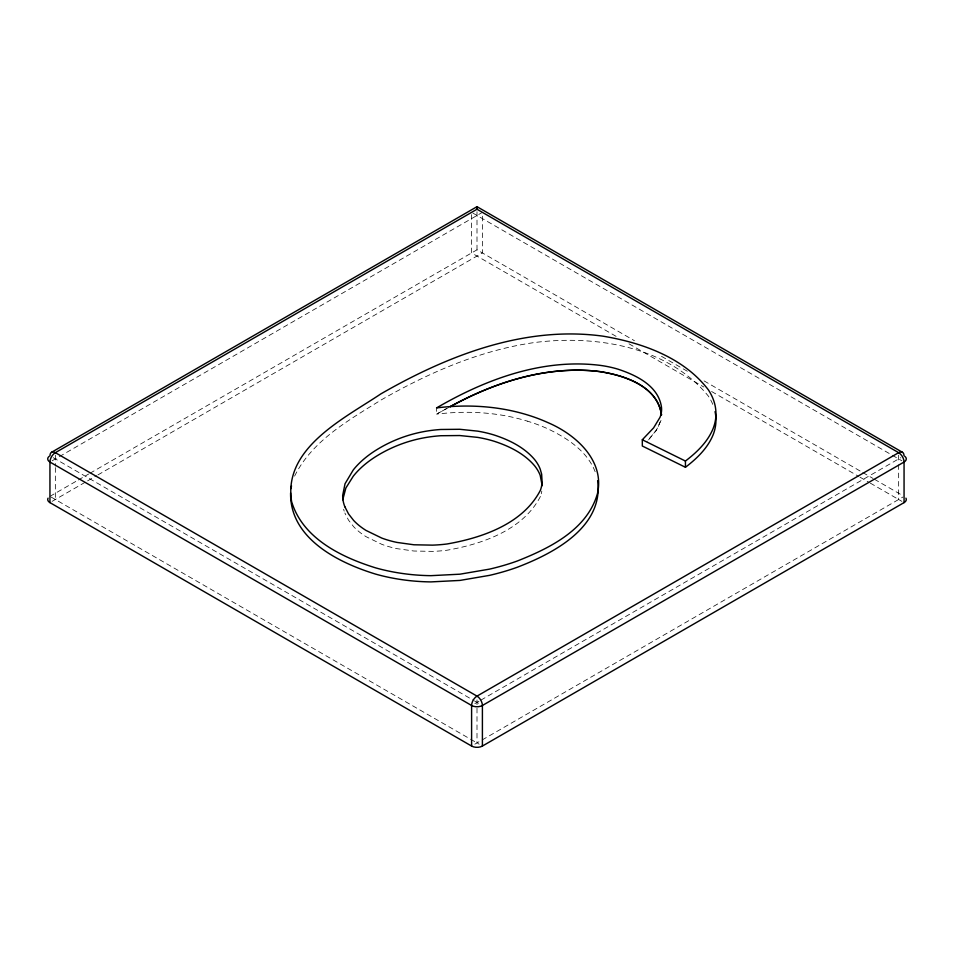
<?xml version="1.0" encoding="UTF-8"?>
<svg xmlns="http://www.w3.org/2000/svg" width="954" height="954" viewBox="0 0 954 954"><rect width="100%" height="100%" fill="white"/><g stroke="black" fill="none" stroke-linecap="round" stroke-linejoin="round"><path stroke-width="0.72" stroke-dasharray="4.77 3.58" d="M648.577 439.889L657.413 428.692L661.349 418.866M661.027 420.416L656.28 430.457L646.621 441.881M540.429 496.45C523.09 530.09 482.14 544.114 446.997 550.219A91.226 52.673 0 0 1 432.544 551.376L413.941 551.018L397.019 548.669A75.509 43.598 0 0 1 381.779 544.317L366.074 536.685A83.797 48.38 0 0 1 353.648 526.691L348.532 520.157L344.859 513.002M294.607 476.106C312.113 440.688 348.651 420.213 380.932 400.084C428.465 372.907 479.695 350.345 534.264 342.569C595.236 334.699 667.561 346.183 708.428 396.184A116.519 67.269 0 0 1 713.067 405.104M52.1 460.794L482.402 212.36M49.942 496.378L77.035 480.733M78.323 479.981L88.65 474.031M89.938 473.279L477 249.817L634.41 340.685M52.1 501.363L86.313 481.615M87.601 480.876L96.628 475.652M97.916 474.913L482.402 252.929L482.402 215.258M474.842 703.611L479.576 700.868M480.864 700.129L900.814 457.67M474.842 744.18L480.864 740.698M482.164 739.958L902.985 496.998M448.774 407.418L436.562 414.143L436.562 407.907M446.353 408.729L436.562 414.143C466.935 410.411 498.155 412.152 527.49 421.179M472.886 213.1L901.9 460.794M661.504 356.331L689.885 372.716M704.076 380.908L861.486 471.789M862.774 472.54L873.101 478.491M874.389 479.242L902.77 495.627M616.093 336.357L471.598 252.929L471.598 212.36M628.996 343.81L703.837 387.014M711.577 391.486L858.66 476.404M859.948 477.143L868.975 482.366M870.275 483.106L901.9 501.363M53.185 457.67L473.136 700.129M474.424 700.868L479.158 703.611M51.015 496.998L469.261 738.468M470.549 739.207L479.158 744.18M595.141 471.693C587.032 450.896 566.986 437.934 547.608 428.728A133.011 76.797 0 0 0 527.49 421.179M898.656 455.177L898.656 463.262M898.656 464.717L898.656 499.491M477 211.74L477 249.817M477 699.866L477 742.939M55.344 455.177L55.344 466.16M55.344 467.615L55.344 499.491M541.812 491.083A86.444 49.906 0 0 1 541.252 493.767M344.179 511.141A86.027 49.668 0 0 1 343.631 509.269"/><path stroke-width="1.43" d="M290.6 492.932C289.718 538.294 338.026 562.657 375.721 574.141A133.858 77.286 0 0 0 402.612 579.758A129.601 74.829 0 0 0 430.934 581.904L459.947 580.426L489.485 575.369A173.926 100.42 0 0 0 517.211 567.272C553.916 553.26 603.739 527.013 597.681 480.721M342.76 499.753L345.861 488.031L353.29 476.177A131.521 75.938 0 0 1 375.005 457.061C389.435 447.879 405.581 441.416 422.36 438.136A89.748 51.814 0 0 1 440.772 435.728L459.756 435.537L477.62 437.373A84.274 48.654 0 0 1 494.065 441.225C509.15 446.114 524.187 453.496 534.598 465.779A80.363 46.4 0 0 1 540.202 475.366L542.194 485.681M290.791 488.758L291.53 485.884M642.316 439.758L653.609 427.869L659.989 417.363A59.47 34.332 0 0 0 661.361 406.38C657.866 385.476 635.96 375.053 617.798 369.115A75.235 43.431 0 0 0 600.281 365.382C542.587 358.132 485.693 379.287 436.562 407.907C466.935 404.162 498.155 405.903 527.49 414.93A133.011 76.797 0 0 1 547.608 422.479C575.357 434.177 604.896 460.257 597.478 493.54C587.199 529.72 549.659 548.216 517.211 561.035A173.926 100.42 0 0 1 489.485 569.133L459.947 574.189L430.934 575.667A129.601 74.829 0 0 1 402.612 573.509A133.858 77.286 0 0 1 375.721 567.892C341.52 557.279 302.74 538.509 291.638 501.685C282.766 448.13 344.299 418.46 380.932 393.847C447.617 355.508 524.664 325.409 602.88 336.154C641.911 342.665 683.672 357.392 708.428 389.936A116.519 67.269 0 0 1 715.703 409.385A116.352 67.174 0 0 1 712.865 429.193C707.248 442.358 696.623 452.506 685.437 461.044L685.437 467.281L642.316 446.007L642.316 439.758L685.437 461.044M685.437 467.281C696.623 458.743 707.248 448.595 712.865 435.441A116.352 67.174 0 0 0 715.703 415.622A116.519 67.269 0 0 0 715.047 411.639M51.528 452.303L477 206.684L902.472 452.303M904.058 455.797A7.644 4.412 -60 0 0 898.656 452.673L477 209.236L55.344 452.673A7.644 4.412 60 0 0 49.942 455.797M48.058 498.155A7.644 4.412 0 0 0 49.942 502.615L471.598 746.052A7.644 4.412 0 0 0 482.402 746.052L904.058 502.615A7.644 4.412 0 0 0 905.942 498.155M344.859 506.765L348.532 513.908L353.648 520.455A83.797 48.38 0 0 0 366.062 530.448L381.779 538.08A75.509 43.598 0 0 0 397.019 542.432L413.941 544.782L432.544 545.139A91.226 52.673 0 0 0 446.997 543.983C482.14 537.877 523.09 523.841 540.429 490.201A86.444 49.906 0 0 0 542.122 482.128L541.645 474.186L540.202 469.118A80.363 46.4 0 0 0 534.598 459.542C524.187 447.247 509.15 439.877 494.065 434.988A84.274 48.654 0 0 0 477.62 431.136L459.756 429.288L440.772 429.479A89.748 51.814 0 0 0 422.36 431.888C405.581 435.179 389.423 441.619 375.017 450.825A131.521 75.938 0 0 0 353.278 469.928L345.026 483.761L342.677 495.424A86.027 49.668 0 0 0 344.859 506.765M661.539 414.966C657.199 384.355 620.482 373.801 594.056 370.939C543.613 366.455 493.743 382.769 449.966 406.786C495.508 381.815 547.882 365.12 600.281 371.619C624.715 375.566 658.081 386.513 661.444 414.99M904.058 502.615L904.058 462.046A7.644 4.412 0 0 0 904.952 456.417M482.402 746.052L482.402 705.483A7.644 4.412 60 0 0 477 696.122L55.344 452.673A7.644 4.412 -60 0 0 49.942 462.046L49.942 502.615M477 206.899L477 209.236M471.598 746.052L471.598 705.483A7.644 4.412 -60 0 1 477 696.122L898.656 452.673A7.644 4.412 60 0 1 904.058 462.046L482.402 705.483A7.644 4.412 0 0 1 471.598 705.483L49.942 462.046A7.644 4.412 0 0 1 49.048 456.417"/></g></svg>
